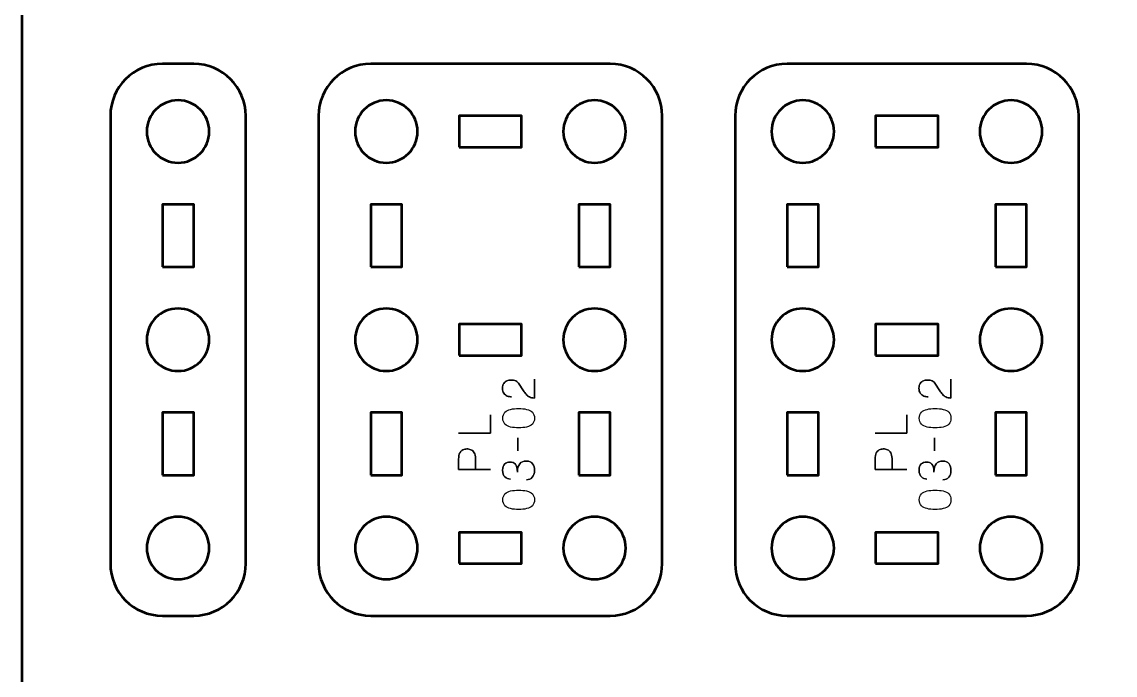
# Model space of a CAD drawing. Header units: centimetres. Extents: x -21 to 0, y -29.7 to 0.
# Drawn here: x -21 to -10.5, y -23.07 to -16.8 of the extents above; entities that cross this region are included whole.
import ezdxf

# ---------------------------------------------------------------- set-up
doc = ezdxf.new("R2010")
doc.units = ezdxf.units.CM
doc.header["$MEASUREMENT"] = 0
doc.layers.add('Layer 1', color=7, linetype='Continuous')

msp = doc.modelspace()

# ---------------------------------------------------------------- linework, layer by layer
at = {"layer": 'Layer 1', "color": 22, "lineweight": 53}
msp.add_open_spline([(-21.00003, -29.19996), (-21.00003, -29.19996), (-21.00003, -0.49992), (-21.00003, -0.49992), (-21.00003, -0.49992), (-21.00003, -0.22295), (-20.77694, 0.00004), (-20.49994, 0.00004), (-20.49994, 0.00004), (-20.49994, 0.00004), (-0.50008, 0.00004), (-0.50008, 0.00004), (-0.50008, 0.00004), (-0.22294, 0.00004), (0.00002, -0.22295), (0.00002, -0.49992), (0.00002, -0.49992), (0.00002, -0.49992), (0.00002, -29.19996), (0.00002, -29.19996), (0.00002, -29.19996), (0.00002, -29.47696), (-0.22294, -29.70005), (-0.50008, -29.70005), (-0.50008, -29.70005), (-0.50008, -29.70005), (-20.49994, -29.70005), (-20.49994, -29.70005), (-20.49994, -29.70005), (-20.77694, -29.70005), (-21.00003, -29.47696), (-21.00003, -29.19996)], degree=3, knots=[0, 0, 0, 0, 0.125, 0.125, 0.125, 0.125, 0.25, 0.25, 0.25, 0.25, 0.375, 0.375, 0.375, 0.375, 0.5, 0.5, 0.5, 0.5, 0.625, 0.625, 0.625, 0.625, 0.75, 0.75, 0.75, 0.75, 0.875, 0.875, 0.875, 0.875, 1, 1, 1, 1], dxfattribs=at)
at = {"layer": 'Layer 1', "color": 114, "lineweight": 53}
for points in [[(-20.15003, -21.99992), (-20.15003, -21.99992), (-20.15003, -17.70005), (-20.15003, -17.70005), (-20.15003, -17.70005), (-20.15003, -17.42291), (-19.92694, -17.19995), (-19.64994, -17.19995), (-19.64994, -17.19995), (-19.64994, -17.19995), (-19.34993, -17.19995), (-19.34993, -17.19995), (-19.34993, -17.19995), (-19.07297, -17.19995), (-18.85001, -17.42291), (-18.85001, -17.70005), (-18.85001, -17.70005), (-18.85001, -17.70005), (-18.85001, -21.99992), (-18.85001, -21.99992), (-18.85001, -21.99992), (-18.85001, -22.27692), (-19.07297, -22.50001), (-19.34993, -22.50001), (-19.34993, -22.50001), (-19.34993, -22.50001), (-19.64994, -22.50001), (-19.64994, -22.50001), (-19.64994, -22.50001), (-19.92694, -22.50001), (-20.15003, -22.27692), (-20.15003, -21.99992)], [(-18.15001, -21.99991), (-18.15001, -21.99991), (-18.15001, -17.70005), (-18.15001, -17.70005), (-18.15001, -17.70005), (-18.15001, -17.42292), (-17.92691, -17.19996), (-17.64991, -17.19996), (-17.64991, -17.19996), (-17.64991, -17.19996), (-15.34999, -17.19996), (-15.34999, -17.19996), (-15.34999, -17.19996), (-15.07298, -17.19996), (-14.85003, -17.42292), (-14.85003, -17.70005), (-14.85003, -17.70005), (-14.85003, -17.70005), (-14.85003, -21.99991), (-14.85003, -21.99991), (-14.85003, -21.99991), (-14.85003, -22.27691), (-15.07298, -22.5), (-15.34999, -22.5), (-15.34999, -22.5), (-15.34999, -22.5), (-17.64991, -22.5), (-17.64991, -22.5), (-17.64991, -22.5), (-17.92691, -22.5), (-18.15001, -22.27691), (-18.15001, -21.99991)], [(-14.15001, -21.99991), (-14.15001, -21.99991), (-14.15001, -17.70005), (-14.15001, -17.70005), (-14.15001, -17.70005), (-14.15001, -17.42292), (-13.92691, -17.19996), (-13.64991, -17.19996), (-13.64991, -17.19996), (-13.64991, -17.19996), (-11.34999, -17.19996), (-11.34999, -17.19996), (-11.34999, -17.19996), (-11.07298, -17.19996), (-10.85003, -17.42292), (-10.85003, -17.70005), (-10.85003, -17.70005), (-10.85003, -17.70005), (-10.85003, -21.99991), (-10.85003, -21.99991), (-10.85003, -21.99991), (-10.85003, -22.27691), (-11.07298, -22.5), (-11.34999, -22.5), (-11.34999, -22.5), (-11.34999, -22.5), (-13.64991, -22.5), (-13.64991, -22.5), (-13.64991, -22.5), (-13.92691, -22.5), (-14.15001, -22.27691), (-14.15001, -21.99991)]]:
    msp.add_open_spline(points, degree=3, knots=[0, 0, 0, 0, 0.125, 0.125, 0.125, 0.125, 0.25, 0.25, 0.25, 0.25, 0.375, 0.375, 0.375, 0.375, 0.5, 0.5, 0.5, 0.5, 0.625, 0.625, 0.625, 0.625, 0.75, 0.75, 0.75, 0.75, 0.875, 0.875, 0.875, 0.875, 1, 1, 1, 1], dxfattribs=at)
at = {"layer": 'Layer 1', "lineweight": 53}
for points in [[(-19.50001, -17.54998), (-19.33423, -17.54998), (-19.2, -17.68431), (-19.2, -17.84998), (-19.2, -17.84998), (-19.2, -18.01561), (-19.33423, -18.14998), (-19.50001, -18.14998), (-19.50001, -18.14998), (-19.66567, -18.14998), (-19.80001, -18.01561), (-19.80001, -17.84998), (-19.80001, -17.84998), (-19.80001, -17.68431), (-19.66567, -17.54998), (-19.50001, -17.54998)], [(-17.49998, -17.54999), (-17.33421, -17.54999), (-17.19998, -17.68431), (-17.19998, -17.84998), (-17.19998, -17.84998), (-17.19998, -18.01561), (-17.33421, -18.14998), (-17.49998, -18.14998), (-17.49998, -18.14998), (-17.66564, -18.14998), (-17.79998, -18.01561), (-17.79998, -17.84998), (-17.79998, -17.84998), (-17.79998, -17.68431), (-17.66564, -17.54999), (-17.49998, -17.54999)], [(-15.49992, -17.54999), (-15.33429, -17.54999), (-15.19991, -17.68431), (-15.19991, -17.84998), (-15.19991, -17.84998), (-15.19991, -18.01561), (-15.33429, -18.14998), (-15.49992, -18.14998), (-15.49992, -18.14998), (-15.66569, -18.14998), (-15.79992, -18.01561), (-15.79992, -17.84998), (-15.79992, -17.84998), (-15.79992, -17.68431), (-15.66569, -17.54999), (-15.49992, -17.54999)], [(-13.49998, -17.54999), (-13.33421, -17.54999), (-13.19998, -17.68431), (-13.19998, -17.84998), (-13.19998, -17.84998), (-13.19998, -18.01561), (-13.33421, -18.14998), (-13.49998, -18.14998), (-13.49998, -18.14998), (-13.66564, -18.14998), (-13.79998, -18.01561), (-13.79998, -17.84998), (-13.79998, -17.84998), (-13.79998, -17.68431), (-13.66564, -17.54999), (-13.49998, -17.54999)], [(-11.49992, -17.54999), (-11.33429, -17.54999), (-11.19991, -17.68431), (-11.19991, -17.84998), (-11.19991, -17.84998), (-11.19991, -18.01561), (-11.33429, -18.14998), (-11.49992, -18.14998), (-11.49992, -18.14998), (-11.66569, -18.14998), (-11.79992, -18.01561), (-11.79992, -17.84998), (-11.79992, -17.84998), (-11.79992, -17.68431), (-11.66569, -17.54999), (-11.49992, -17.54999)], [(-16.79996, -18.00005), (-16.79996, -18.00005), (-16.79996, -17.70005), (-16.79996, -17.70005), (-16.79996, -17.70005), (-16.79996, -17.70005), (-16.19997, -17.70005), (-16.19997, -17.70005), (-16.19997, -17.70005), (-16.19997, -17.70005), (-16.19997, -18.00005), (-16.19997, -18.00005), (-16.19997, -18.00005), (-16.19997, -18.00005), (-16.79996, -18.00005), (-16.79996, -18.00005)], [(-12.79996, -18.00005), (-12.79996, -18.00005), (-12.79996, -17.70005), (-12.79996, -17.70005), (-12.79996, -17.70005), (-12.79996, -17.70005), (-12.19997, -17.70005), (-12.19997, -17.70005), (-12.19997, -17.70005), (-12.19997, -17.70005), (-12.19997, -18.00005), (-12.19997, -18.00005), (-12.19997, -18.00005), (-12.19997, -18.00005), (-12.79996, -18.00005), (-12.79996, -18.00005)], [(-19.64994, -19.15), (-19.64994, -19.15), (-19.64994, -18.55), (-19.64994, -18.55), (-19.64994, -18.55), (-19.64994, -18.55), (-19.34993, -18.55), (-19.34993, -18.55), (-19.34993, -18.55), (-19.34993, -18.55), (-19.34993, -19.15), (-19.34993, -19.15), (-19.34993, -19.15), (-19.34993, -19.15), (-19.64994, -19.15), (-19.64994, -19.15)], [(-17.64991, -19.15), (-17.64991, -19.15), (-17.64991, -18.55), (-17.64991, -18.55), (-17.64991, -18.55), (-17.64991, -18.55), (-17.34991, -18.55), (-17.34991, -18.55), (-17.34991, -18.55), (-17.34991, -18.55), (-17.34991, -19.15), (-17.34991, -19.15), (-17.34991, -19.15), (-17.34991, -19.15), (-17.64991, -19.15), (-17.64991, -19.15)], [(-15.64999, -19.15), (-15.64999, -19.15), (-15.64999, -18.55), (-15.64999, -18.55), (-15.64999, -18.55), (-15.64999, -18.55), (-15.34999, -18.55), (-15.34999, -18.55), (-15.34999, -18.55), (-15.34999, -18.55), (-15.34999, -19.15), (-15.34999, -19.15), (-15.34999, -19.15), (-15.34999, -19.15), (-15.64999, -19.15), (-15.64999, -19.15)], [(-13.64991, -19.15), (-13.64991, -19.15), (-13.64991, -18.55), (-13.64991, -18.55), (-13.64991, -18.55), (-13.64991, -18.55), (-13.34991, -18.55), (-13.34991, -18.55), (-13.34991, -18.55), (-13.34991, -18.55), (-13.34991, -19.15), (-13.34991, -19.15), (-13.34991, -19.15), (-13.34991, -19.15), (-13.64991, -19.15), (-13.64991, -19.15)], [(-11.64999, -19.15), (-11.64999, -19.15), (-11.64999, -18.55), (-11.64999, -18.55), (-11.64999, -18.55), (-11.64999, -18.55), (-11.34999, -18.55), (-11.34999, -18.55), (-11.34999, -18.55), (-11.34999, -18.55), (-11.34999, -19.15), (-11.34999, -19.15), (-11.34999, -19.15), (-11.34999, -19.15), (-11.64999, -19.15), (-11.64999, -19.15)], [(-19.50001, -19.54991), (-19.33423, -19.54991), (-19.2, -19.68428), (-19.2, -19.84991), (-19.2, -19.84991), (-19.2, -20.01568), (-19.33423, -20.14991), (-19.50001, -20.14991), (-19.50001, -20.14991), (-19.66567, -20.14991), (-19.80001, -20.01568), (-19.80001, -19.84991), (-19.80001, -19.84991), (-19.80001, -19.68428), (-19.66567, -19.54991), (-19.50001, -19.54991)], [(-17.49998, -19.54991), (-17.33421, -19.54991), (-17.19998, -19.68428), (-17.19998, -19.84991), (-17.19998, -19.84991), (-17.19998, -20.01568), (-17.33421, -20.14991), (-17.49998, -20.14991), (-17.49998, -20.14991), (-17.66564, -20.14991), (-17.79998, -20.01568), (-17.79998, -19.84991), (-17.79998, -19.84991), (-17.79998, -19.68428), (-17.66564, -19.54991), (-17.49998, -19.54991)], [(-15.49992, -19.54991), (-15.33429, -19.54991), (-15.19991, -19.68428), (-15.19991, -19.84991), (-15.19991, -19.84991), (-15.19991, -20.01568), (-15.33429, -20.14991), (-15.49992, -20.14991), (-15.49992, -20.14991), (-15.66569, -20.14991), (-15.79992, -20.01568), (-15.79992, -19.84991), (-15.79992, -19.84991), (-15.79992, -19.68428), (-15.66569, -19.54991), (-15.49992, -19.54991)], [(-13.49998, -19.54991), (-13.33421, -19.54991), (-13.19998, -19.68428), (-13.19998, -19.84991), (-13.19998, -19.84991), (-13.19998, -20.01568), (-13.33421, -20.14991), (-13.49998, -20.14991), (-13.49998, -20.14991), (-13.66564, -20.14991), (-13.79998, -20.01568), (-13.79998, -19.84991), (-13.79998, -19.84991), (-13.79998, -19.68428), (-13.66564, -19.54991), (-13.49998, -19.54991)], [(-11.49992, -19.54991), (-11.33429, -19.54991), (-11.19991, -19.68428), (-11.19991, -19.84991), (-11.19991, -19.84991), (-11.19991, -20.01568), (-11.33429, -20.14991), (-11.49992, -20.14991), (-11.49992, -20.14991), (-11.66569, -20.14991), (-11.79992, -20.01568), (-11.79992, -19.84991), (-11.79992, -19.84991), (-11.79992, -19.68428), (-11.66569, -19.54991), (-11.49992, -19.54991)], [(-16.79996, -19.99998), (-16.79996, -19.99998), (-16.79996, -19.69998), (-16.79996, -19.69998), (-16.79996, -19.69998), (-16.79996, -19.69998), (-16.19997, -19.69998), (-16.19997, -19.69998), (-16.19997, -19.69998), (-16.19997, -19.69998), (-16.19997, -19.99998), (-16.19997, -19.99998), (-16.19997, -19.99998), (-16.19997, -19.99998), (-16.79996, -19.99998), (-16.79996, -19.99998)], [(-12.79996, -19.99998), (-12.79996, -19.99998), (-12.79996, -19.69998), (-12.79996, -19.69998), (-12.79996, -19.69998), (-12.79996, -19.69998), (-12.19997, -19.69998), (-12.19997, -19.69998), (-12.19997, -19.69998), (-12.19997, -19.69998), (-12.19997, -19.99998), (-12.19997, -19.99998), (-12.19997, -19.99998), (-12.19997, -19.99998), (-12.79996, -19.99998), (-12.79996, -19.99998)], [(-19.64994, -21.14997), (-19.64994, -21.14997), (-19.64994, -20.54996), (-19.64994, -20.54996), (-19.64994, -20.54996), (-19.64994, -20.54996), (-19.34993, -20.54996), (-19.34993, -20.54996), (-19.34993, -20.54996), (-19.34993, -20.54996), (-19.34993, -21.14997), (-19.34993, -21.14997), (-19.34993, -21.14997), (-19.34993, -21.14997), (-19.64994, -21.14997), (-19.64994, -21.14997)], [(-17.64991, -21.14996), (-17.64991, -21.14996), (-17.64991, -20.54996), (-17.64991, -20.54996), (-17.64991, -20.54996), (-17.64991, -20.54996), (-17.34991, -20.54996), (-17.34991, -20.54996), (-17.34991, -20.54996), (-17.34991, -20.54996), (-17.34991, -21.14996), (-17.34991, -21.14996), (-17.34991, -21.14996), (-17.34991, -21.14996), (-17.64991, -21.14996), (-17.64991, -21.14996)], [(-15.64999, -21.14996), (-15.64999, -21.14996), (-15.64999, -20.54996), (-15.64999, -20.54996), (-15.64999, -20.54996), (-15.64999, -20.54996), (-15.34999, -20.54996), (-15.34999, -20.54996), (-15.34999, -20.54996), (-15.34999, -20.54996), (-15.34999, -21.14996), (-15.34999, -21.14996), (-15.34999, -21.14996), (-15.34999, -21.14996), (-15.64999, -21.14996), (-15.64999, -21.14996)], [(-13.64991, -21.14996), (-13.64991, -21.14996), (-13.64991, -20.54996), (-13.64991, -20.54996), (-13.64991, -20.54996), (-13.64991, -20.54996), (-13.34991, -20.54996), (-13.34991, -20.54996), (-13.34991, -20.54996), (-13.34991, -20.54996), (-13.34991, -21.14996), (-13.34991, -21.14996), (-13.34991, -21.14996), (-13.34991, -21.14996), (-13.64991, -21.14996), (-13.64991, -21.14996)], [(-11.64999, -21.14996), (-11.64999, -21.14996), (-11.64999, -20.54996), (-11.64999, -20.54996), (-11.64999, -20.54996), (-11.64999, -20.54996), (-11.34999, -20.54996), (-11.34999, -20.54996), (-11.34999, -20.54996), (-11.34999, -20.54996), (-11.34999, -21.14996), (-11.34999, -21.14996), (-11.34999, -21.14996), (-11.34999, -21.14996), (-11.64999, -21.14996), (-11.64999, -21.14996)], [(-19.50001, -21.54998), (-19.33423, -21.54998), (-19.2, -21.68421), (-19.2, -21.84999), (-19.2, -21.84999), (-19.2, -22.01565), (-19.33423, -22.14999), (-19.50001, -22.14999), (-19.50001, -22.14999), (-19.66567, -22.14999), (-19.80001, -22.01565), (-19.80001, -21.84999), (-19.80001, -21.84999), (-19.80001, -21.68421), (-19.66567, -21.54998), (-19.50001, -21.54998)], [(-17.49998, -21.54997), (-17.33421, -21.54997), (-17.19998, -21.6842), (-17.19998, -21.84998), (-17.19998, -21.84998), (-17.19998, -22.01564), (-17.33421, -22.14998), (-17.49998, -22.14998), (-17.49998, -22.14998), (-17.66564, -22.14998), (-17.79998, -22.01564), (-17.79998, -21.84998), (-17.79998, -21.84998), (-17.79998, -21.6842), (-17.66564, -21.54997), (-17.49998, -21.54997)], [(-15.49992, -21.54997), (-15.33429, -21.54997), (-15.19991, -21.6842), (-15.19991, -21.84998), (-15.19991, -21.84998), (-15.19991, -22.01564), (-15.33429, -22.14998), (-15.49992, -22.14998), (-15.49992, -22.14998), (-15.66569, -22.14998), (-15.79992, -22.01564), (-15.79992, -21.84998), (-15.79992, -21.84998), (-15.79992, -21.6842), (-15.66569, -21.54997), (-15.49992, -21.54997)], [(-13.49998, -21.54997), (-13.33421, -21.54997), (-13.19998, -21.6842), (-13.19998, -21.84998), (-13.19998, -21.84998), (-13.19998, -22.01564), (-13.33421, -22.14998), (-13.49998, -22.14998), (-13.49998, -22.14998), (-13.66564, -22.14998), (-13.79998, -22.01564), (-13.79998, -21.84998), (-13.79998, -21.84998), (-13.79998, -21.6842), (-13.66564, -21.54997), (-13.49998, -21.54997)], [(-11.49992, -21.54997), (-11.33429, -21.54997), (-11.19991, -21.6842), (-11.19991, -21.84998), (-11.19991, -21.84998), (-11.19991, -22.01564), (-11.33429, -22.14998), (-11.49992, -22.14998), (-11.49992, -22.14998), (-11.66569, -22.14998), (-11.79992, -22.01564), (-11.79992, -21.84998), (-11.79992, -21.84998), (-11.79992, -21.6842), (-11.66569, -21.54997), (-11.49992, -21.54997)], [(-16.79996, -21.99991), (-16.79996, -21.99991), (-16.79996, -21.6999), (-16.79996, -21.6999), (-16.79996, -21.6999), (-16.79996, -21.6999), (-16.19997, -21.6999), (-16.19997, -21.6999), (-16.19997, -21.6999), (-16.19997, -21.6999), (-16.19997, -21.99991), (-16.19997, -21.99991), (-16.19997, -21.99991), (-16.19997, -21.99991), (-16.79996, -21.99991), (-16.79996, -21.99991)], [(-12.79996, -21.99991), (-12.79996, -21.99991), (-12.79996, -21.6999), (-12.79996, -21.6999), (-12.79996, -21.6999), (-12.79996, -21.6999), (-12.19997, -21.6999), (-12.19997, -21.6999), (-12.19997, -21.6999), (-12.19997, -21.6999), (-12.19997, -21.99991), (-12.19997, -21.99991), (-12.19997, -21.99991), (-12.19997, -21.99991), (-12.79996, -21.99991), (-12.79996, -21.99991)]]:
    msp.add_open_spline(points, degree=3, knots=[0, 0, 0, 0, 0.25, 0.25, 0.25, 0.25, 0.5, 0.5, 0.5, 0.5, 0.75, 0.75, 0.75, 0.75, 1, 1, 1, 1], dxfattribs=at)
at = {"layer": 'Layer 1', "color": 40, "lineweight": 30}
for points, knots in [([(-16.07664, -20.22858), (-16.07664, -20.22858), (-16.07664, -20.41023), (-16.07664, -20.41023), (-16.07664, -20.41023), (-16.09689, -20.40966), (-16.11329, -20.40596), (-16.1261, -20.39919), (-16.1261, -20.39919), (-16.13876, -20.39259), (-16.14938, -20.38405), (-16.15792, -20.37357), (-16.15792, -20.37357), (-16.16621, -20.36324), (-16.17432, -20.35191), (-16.18205, -20.33953), (-16.18205, -20.33953), (-16.18205, -20.33953), (-16.23027, -20.26718), (-16.23027, -20.26718), (-16.23027, -20.26718), (-16.24075, -20.25285), (-16.25303, -20.24418), (-16.26678, -20.24114), (-16.26678, -20.24114), (-16.28058, -20.23825), (-16.29462, -20.23701), (-16.30912, -20.23754), (-16.30912, -20.23754), (-16.31889, -20.2374), (-16.32965, -20.23977), (-16.34136, -20.24446), (-16.34136, -20.24446), (-16.35279, -20.24926), (-16.3627, -20.25726), (-16.37124, -20.26855), (-16.37124, -20.26855), (-16.37953, -20.27998), (-16.38394, -20.29558), (-16.38433, -20.3154), (-16.38433, -20.3154), (-16.38394, -20.33555), (-16.37953, -20.35181), (-16.3711, -20.36391), (-16.3711, -20.36391), (-16.36256, -20.37619), (-16.3517, -20.385), (-16.33857, -20.39037), (-16.33857, -20.39037), (-16.32524, -20.39591), (-16.31145, -20.39852), (-16.29726, -20.39837), (-16.29726, -20.39837), (-16.31145, -20.39852), (-16.32524, -20.39591), (-16.33857, -20.39037), (-16.33857, -20.39037), (-16.3517, -20.385), (-16.36256, -20.37619), (-16.3711, -20.36391), (-16.3711, -20.36391), (-16.37953, -20.35181), (-16.38394, -20.33555), (-16.38433, -20.3154), (-16.38433, -20.3154), (-16.38394, -20.29558), (-16.37953, -20.27998), (-16.37124, -20.26855), (-16.37124, -20.26855), (-16.3627, -20.25726), (-16.35279, -20.24926), (-16.34136, -20.24446), (-16.34136, -20.24446), (-16.32965, -20.23977), (-16.31889, -20.2374), (-16.30912, -20.23754), (-16.30912, -20.23754), (-16.29462, -20.23701), (-16.28058, -20.23825), (-16.26678, -20.24114), (-16.26678, -20.24114), (-16.25303, -20.24418), (-16.24075, -20.25285), (-16.23027, -20.26718), (-16.23027, -20.26718), (-16.23027, -20.26718), (-16.18205, -20.33953), (-16.18205, -20.33953), (-16.18205, -20.33953), (-16.17432, -20.35191), (-16.16621, -20.36324), (-16.15792, -20.37357), (-16.15792, -20.37357), (-16.14938, -20.38405), (-16.13876, -20.39259), (-16.1261, -20.39919), (-16.1261, -20.39919), (-16.11329, -20.40596), (-16.09689, -20.40966), (-16.07664, -20.41023), (-16.07664, -20.41023), (-16.07664, -20.41023), (-16.07664, -20.22858), (-16.07664, -20.22858)], [0, 0, 0, 0, 0.03846154, 0.03846154, 0.03846154, 0.03846154, 0.07692308, 0.07692308, 0.07692308, 0.07692308, 0.11538462, 0.11538462, 0.11538462, 0.11538462, 0.15384615, 0.15384615, 0.15384615, 0.15384615, 0.19230769, 0.19230769, 0.19230769, 0.19230769, 0.23076923, 0.23076923, 0.23076923, 0.23076923, 0.26923077, 0.26923077, 0.26923077, 0.26923077, 0.30769231, 0.30769231, 0.30769231, 0.30769231, 0.34615385, 0.34615385, 0.34615385, 0.34615385, 0.38461538, 0.38461538, 0.38461538, 0.38461538, 0.42307692, 0.42307692, 0.42307692, 0.42307692, 0.46153846, 0.46153846, 0.46153846, 0.46153846, 0.5, 0.5, 0.5, 0.5, 0.53846154, 0.53846154, 0.53846154, 0.53846154, 0.57692308, 0.57692308, 0.57692308, 0.57692308, 0.61538462, 0.61538462, 0.61538462, 0.61538462, 0.65384615, 0.65384615, 0.65384615, 0.65384615, 0.69230769, 0.69230769, 0.69230769, 0.69230769, 0.73076923, 0.73076923, 0.73076923, 0.73076923, 0.76923077, 0.76923077, 0.76923077, 0.76923077, 0.80769231, 0.80769231, 0.80769231, 0.80769231, 0.84615385, 0.84615385, 0.84615385, 0.84615385, 0.88461538, 0.88461538, 0.88461538, 0.88461538, 0.92307692, 0.92307692, 0.92307692, 0.92307692, 0.96153846, 0.96153846, 0.96153846, 0.96153846, 1, 1, 1, 1]), ([(-12.07664, -20.22858), (-12.07664, -20.22858), (-12.07664, -20.41023), (-12.07664, -20.41023), (-12.07664, -20.41023), (-12.09689, -20.40966), (-12.11329, -20.40596), (-12.1261, -20.39919), (-12.1261, -20.39919), (-12.13876, -20.39259), (-12.14938, -20.38405), (-12.15792, -20.37357), (-12.15792, -20.37357), (-12.16621, -20.36324), (-12.17432, -20.35191), (-12.18205, -20.33953), (-12.18205, -20.33953), (-12.18205, -20.33953), (-12.23027, -20.26718), (-12.23027, -20.26718), (-12.23027, -20.26718), (-12.24075, -20.25285), (-12.25303, -20.24418), (-12.26678, -20.24114), (-12.26678, -20.24114), (-12.28058, -20.23825), (-12.29462, -20.23701), (-12.30912, -20.23754), (-12.30912, -20.23754), (-12.31889, -20.2374), (-12.32965, -20.23977), (-12.34136, -20.24446), (-12.34136, -20.24446), (-12.35279, -20.24926), (-12.3627, -20.25726), (-12.37124, -20.26855), (-12.37124, -20.26855), (-12.37953, -20.27998), (-12.38394, -20.29558), (-12.38433, -20.3154), (-12.38433, -20.3154), (-12.38394, -20.33555), (-12.37953, -20.35181), (-12.3711, -20.36391), (-12.3711, -20.36391), (-12.36256, -20.37619), (-12.3517, -20.385), (-12.33857, -20.39037), (-12.33857, -20.39037), (-12.32524, -20.39591), (-12.31145, -20.39852), (-12.29726, -20.39837), (-12.29726, -20.39837), (-12.31145, -20.39852), (-12.32524, -20.39591), (-12.33857, -20.39037), (-12.33857, -20.39037), (-12.3517, -20.385), (-12.36256, -20.37619), (-12.3711, -20.36391), (-12.3711, -20.36391), (-12.37953, -20.35181), (-12.38394, -20.33555), (-12.38433, -20.3154), (-12.38433, -20.3154), (-12.38394, -20.29558), (-12.37953, -20.27998), (-12.37124, -20.26855), (-12.37124, -20.26855), (-12.3627, -20.25726), (-12.35279, -20.24926), (-12.34136, -20.24446), (-12.34136, -20.24446), (-12.32965, -20.23977), (-12.31889, -20.2374), (-12.30912, -20.23754), (-12.30912, -20.23754), (-12.29462, -20.23701), (-12.28058, -20.23825), (-12.26678, -20.24114), (-12.26678, -20.24114), (-12.25303, -20.24418), (-12.24075, -20.25285), (-12.23027, -20.26718), (-12.23027, -20.26718), (-12.23027, -20.26718), (-12.18205, -20.33953), (-12.18205, -20.33953), (-12.18205, -20.33953), (-12.17432, -20.35191), (-12.16621, -20.36324), (-12.15792, -20.37357), (-12.15792, -20.37357), (-12.14938, -20.38405), (-12.13876, -20.39259), (-12.1261, -20.39919), (-12.1261, -20.39919), (-12.11329, -20.40596), (-12.09689, -20.40966), (-12.07664, -20.41023), (-12.07664, -20.41023), (-12.07664, -20.41023), (-12.07664, -20.22858), (-12.07664, -20.22858)], [0, 0, 0, 0, 0.03846154, 0.03846154, 0.03846154, 0.03846154, 0.07692308, 0.07692308, 0.07692308, 0.07692308, 0.11538462, 0.11538462, 0.11538462, 0.11538462, 0.15384615, 0.15384615, 0.15384615, 0.15384615, 0.19230769, 0.19230769, 0.19230769, 0.19230769, 0.23076923, 0.23076923, 0.23076923, 0.23076923, 0.26923077, 0.26923077, 0.26923077, 0.26923077, 0.30769231, 0.30769231, 0.30769231, 0.30769231, 0.34615385, 0.34615385, 0.34615385, 0.34615385, 0.38461538, 0.38461538, 0.38461538, 0.38461538, 0.42307692, 0.42307692, 0.42307692, 0.42307692, 0.46153846, 0.46153846, 0.46153846, 0.46153846, 0.5, 0.5, 0.5, 0.5, 0.53846154, 0.53846154, 0.53846154, 0.53846154, 0.57692308, 0.57692308, 0.57692308, 0.57692308, 0.61538462, 0.61538462, 0.61538462, 0.61538462, 0.65384615, 0.65384615, 0.65384615, 0.65384615, 0.69230769, 0.69230769, 0.69230769, 0.69230769, 0.73076923, 0.73076923, 0.73076923, 0.73076923, 0.76923077, 0.76923077, 0.76923077, 0.76923077, 0.80769231, 0.80769231, 0.80769231, 0.80769231, 0.84615385, 0.84615385, 0.84615385, 0.84615385, 0.88461538, 0.88461538, 0.88461538, 0.88461538, 0.92307692, 0.92307692, 0.92307692, 0.92307692, 0.96153846, 0.96153846, 0.96153846, 0.96153846, 1, 1, 1, 1]), ([(-16.49997, -20.56993), (-16.49997, -20.56993), (-16.49997, -20.74812), (-16.49997, -20.74812), (-16.49997, -20.74812), (-16.49997, -20.74812), (-16.80518, -20.74812), (-16.80518, -20.74812), (-16.80518, -20.74812), (-16.80518, -20.74812), (-16.49997, -20.74812), (-16.49997, -20.74812), (-16.49997, -20.74812), (-16.49997, -20.74812), (-16.49997, -20.56993), (-16.49997, -20.56993)], [0, 0, 0, 0, 0.25, 0.25, 0.25, 0.25, 0.5, 0.5, 0.5, 0.5, 0.75, 0.75, 0.75, 0.75, 1, 1, 1, 1]), ([(-16.07664, -20.60327), (-16.07688, -20.57875), (-16.0838, -20.55974), (-16.09731, -20.54622), (-16.09731, -20.54622), (-16.11079, -20.53285), (-16.12899, -20.52351), (-16.15199, -20.51825), (-16.15199, -20.51825), (-16.17489, -20.51317), (-16.2005, -20.51066), (-16.22904, -20.51095), (-16.22904, -20.51095), (-16.25715, -20.51066), (-16.28277, -20.51317), (-16.3058, -20.51825), (-16.3058, -20.51825), (-16.32852, -20.52351), (-16.34672, -20.53285), (-16.36052, -20.54622), (-16.36052, -20.54622), (-16.37399, -20.55974), (-16.38105, -20.57875), (-16.38144, -20.60327), (-16.38144, -20.60327), (-16.38105, -20.62796), (-16.37399, -20.64698), (-16.36052, -20.66035), (-16.36052, -20.66035), (-16.34672, -20.67382), (-16.32852, -20.68307), (-16.3058, -20.68818), (-16.3058, -20.68818), (-16.28277, -20.6934), (-16.25715, -20.69587), (-16.22904, -20.69548), (-16.22904, -20.69548), (-16.2005, -20.69587), (-16.17489, -20.6934), (-16.15199, -20.68818), (-16.15199, -20.68818), (-16.12899, -20.68307), (-16.11079, -20.67382), (-16.09731, -20.66035), (-16.09731, -20.66035), (-16.0838, -20.64698), (-16.07688, -20.62796), (-16.07664, -20.60327)], [0, 0, 0, 0, 0.08333333, 0.08333333, 0.08333333, 0.08333333, 0.16666667, 0.16666667, 0.16666667, 0.16666667, 0.25, 0.25, 0.25, 0.25, 0.33333333, 0.33333333, 0.33333333, 0.33333333, 0.41666667, 0.41666667, 0.41666667, 0.41666667, 0.5, 0.5, 0.5, 0.5, 0.58333333, 0.58333333, 0.58333333, 0.58333333, 0.66666667, 0.66666667, 0.66666667, 0.66666667, 0.75, 0.75, 0.75, 0.75, 0.83333333, 0.83333333, 0.83333333, 0.83333333, 0.91666667, 0.91666667, 0.91666667, 0.91666667, 1, 1, 1, 1]), ([(-16.07664, -20.60327), (-16.07688, -20.57875), (-16.0838, -20.55974), (-16.09731, -20.54622), (-16.09731, -20.54622), (-16.11079, -20.53285), (-16.12899, -20.52351), (-16.15199, -20.51825), (-16.15199, -20.51825), (-16.17489, -20.51317), (-16.2005, -20.51066), (-16.22904, -20.51095), (-16.22904, -20.51095), (-16.25715, -20.51066), (-16.28277, -20.51317), (-16.3058, -20.51825), (-16.3058, -20.51825), (-16.32852, -20.52351), (-16.34672, -20.53285), (-16.36052, -20.54622), (-16.36052, -20.54622), (-16.37399, -20.55974), (-16.38105, -20.57875), (-16.38144, -20.60327), (-16.38144, -20.60327), (-16.38105, -20.62796), (-16.37399, -20.64698), (-16.36052, -20.66035), (-16.36052, -20.66035), (-16.34672, -20.67382), (-16.32852, -20.68307), (-16.3058, -20.68818), (-16.3058, -20.68818), (-16.28277, -20.6934), (-16.25715, -20.69587), (-16.22904, -20.69548), (-16.22904, -20.69548), (-16.2005, -20.69587), (-16.17489, -20.6934), (-16.15199, -20.68818), (-16.15199, -20.68818), (-16.12899, -20.68307), (-16.11079, -20.67382), (-16.09731, -20.66035), (-16.09731, -20.66035), (-16.0838, -20.64698), (-16.07688, -20.62796), (-16.07664, -20.60327)], [0, 0, 0, 0, 0.08333333, 0.08333333, 0.08333333, 0.08333333, 0.16666667, 0.16666667, 0.16666667, 0.16666667, 0.25, 0.25, 0.25, 0.25, 0.33333333, 0.33333333, 0.33333333, 0.33333333, 0.41666667, 0.41666667, 0.41666667, 0.41666667, 0.5, 0.5, 0.5, 0.5, 0.58333333, 0.58333333, 0.58333333, 0.58333333, 0.66666667, 0.66666667, 0.66666667, 0.66666667, 0.75, 0.75, 0.75, 0.75, 0.83333333, 0.83333333, 0.83333333, 0.83333333, 0.91666667, 0.91666667, 0.91666667, 0.91666667, 1, 1, 1, 1]), ([(-12.49997, -20.56993), (-12.49997, -20.56993), (-12.49997, -20.74812), (-12.49997, -20.74812), (-12.49997, -20.74812), (-12.49997, -20.74812), (-12.80518, -20.74812), (-12.80518, -20.74812), (-12.80518, -20.74812), (-12.80518, -20.74812), (-12.49997, -20.74812), (-12.49997, -20.74812), (-12.49997, -20.74812), (-12.49997, -20.74812), (-12.49997, -20.56993), (-12.49997, -20.56993)], [0, 0, 0, 0, 0.25, 0.25, 0.25, 0.25, 0.5, 0.5, 0.5, 0.5, 0.75, 0.75, 0.75, 0.75, 1, 1, 1, 1]), ([(-12.07664, -20.60327), (-12.07688, -20.57875), (-12.0838, -20.55974), (-12.09731, -20.54622), (-12.09731, -20.54622), (-12.11079, -20.53285), (-12.12899, -20.52351), (-12.15199, -20.51825), (-12.15199, -20.51825), (-12.17489, -20.51317), (-12.2005, -20.51066), (-12.22904, -20.51095), (-12.22904, -20.51095), (-12.25715, -20.51066), (-12.28277, -20.51317), (-12.3058, -20.51825), (-12.3058, -20.51825), (-12.32852, -20.52351), (-12.34672, -20.53285), (-12.36052, -20.54622), (-12.36052, -20.54622), (-12.37399, -20.55974), (-12.38105, -20.57875), (-12.38144, -20.60327), (-12.38144, -20.60327), (-12.38105, -20.62796), (-12.37399, -20.64698), (-12.36052, -20.66035), (-12.36052, -20.66035), (-12.34672, -20.67382), (-12.32852, -20.68307), (-12.3058, -20.68818), (-12.3058, -20.68818), (-12.28277, -20.6934), (-12.25715, -20.69587), (-12.22904, -20.69548), (-12.22904, -20.69548), (-12.2005, -20.69587), (-12.17489, -20.6934), (-12.15199, -20.68818), (-12.15199, -20.68818), (-12.12899, -20.68307), (-12.11079, -20.67382), (-12.09731, -20.66035), (-12.09731, -20.66035), (-12.0838, -20.64698), (-12.07688, -20.62796), (-12.07664, -20.60327)], [0, 0, 0, 0, 0.08333333, 0.08333333, 0.08333333, 0.08333333, 0.16666667, 0.16666667, 0.16666667, 0.16666667, 0.25, 0.25, 0.25, 0.25, 0.33333333, 0.33333333, 0.33333333, 0.33333333, 0.41666667, 0.41666667, 0.41666667, 0.41666667, 0.5, 0.5, 0.5, 0.5, 0.58333333, 0.58333333, 0.58333333, 0.58333333, 0.66666667, 0.66666667, 0.66666667, 0.66666667, 0.75, 0.75, 0.75, 0.75, 0.83333333, 0.83333333, 0.83333333, 0.83333333, 0.91666667, 0.91666667, 0.91666667, 0.91666667, 1, 1, 1, 1]), ([(-12.07664, -20.60327), (-12.07688, -20.57875), (-12.0838, -20.55974), (-12.09731, -20.54622), (-12.09731, -20.54622), (-12.11079, -20.53285), (-12.12899, -20.52351), (-12.15199, -20.51825), (-12.15199, -20.51825), (-12.17489, -20.51317), (-12.2005, -20.51066), (-12.22904, -20.51095), (-12.22904, -20.51095), (-12.25715, -20.51066), (-12.28277, -20.51317), (-12.3058, -20.51825), (-12.3058, -20.51825), (-12.32852, -20.52351), (-12.34672, -20.53285), (-12.36052, -20.54622), (-12.36052, -20.54622), (-12.37399, -20.55974), (-12.38105, -20.57875), (-12.38144, -20.60327), (-12.38144, -20.60327), (-12.38105, -20.62796), (-12.37399, -20.64698), (-12.36052, -20.66035), (-12.36052, -20.66035), (-12.34672, -20.67382), (-12.32852, -20.68307), (-12.3058, -20.68818), (-12.3058, -20.68818), (-12.28277, -20.6934), (-12.25715, -20.69587), (-12.22904, -20.69548), (-12.22904, -20.69548), (-12.2005, -20.69587), (-12.17489, -20.6934), (-12.15199, -20.68818), (-12.15199, -20.68818), (-12.12899, -20.68307), (-12.11079, -20.67382), (-12.09731, -20.66035), (-12.09731, -20.66035), (-12.0838, -20.64698), (-12.07688, -20.62796), (-12.07664, -20.60327)], [0, 0, 0, 0, 0.08333333, 0.08333333, 0.08333333, 0.08333333, 0.16666667, 0.16666667, 0.16666667, 0.16666667, 0.25, 0.25, 0.25, 0.25, 0.33333333, 0.33333333, 0.33333333, 0.33333333, 0.41666667, 0.41666667, 0.41666667, 0.41666667, 0.5, 0.5, 0.5, 0.5, 0.58333333, 0.58333333, 0.58333333, 0.58333333, 0.66666667, 0.66666667, 0.66666667, 0.66666667, 0.75, 0.75, 0.75, 0.75, 0.83333333, 0.83333333, 0.83333333, 0.83333333, 0.91666667, 0.91666667, 0.91666667, 0.91666667, 1, 1, 1, 1]), ([(-16.2362, -20.9154), (-16.2362, -20.9154), (-16.2362, -20.79222), (-16.2362, -20.79222), (-16.2362, -20.79222), (-16.2362, -20.79222), (-16.2362, -20.9154), (-16.2362, -20.9154)], [0, 0, 0, 0, 0.5, 0.5, 0.5, 0.5, 1, 1, 1, 1]), ([(-12.2362, -20.9154), (-12.2362, -20.9154), (-12.2362, -20.79222), (-12.2362, -20.79222), (-12.2362, -20.79222), (-12.2362, -20.79222), (-12.2362, -20.9154), (-12.2362, -20.9154)], [0, 0, 0, 0, 0.5, 0.5, 0.5, 0.5, 1, 1, 1, 1]), ([(-16.49997, -21.09454), (-16.49997, -21.09454), (-16.80518, -21.09454), (-16.80518, -21.09454), (-16.80518, -21.09454), (-16.80518, -21.09454), (-16.80518, -20.99724), (-16.80518, -20.99724), (-16.80518, -20.99724), (-16.8049, -20.97163), (-16.8012, -20.95163), (-16.79404, -20.93744), (-16.79404, -20.93744), (-16.78673, -20.92355), (-16.77721, -20.91374), (-16.76536, -20.90809), (-16.76536, -20.90809), (-16.7535, -20.90259), (-16.7407, -20.89956), (-16.7269, -20.89899), (-16.7269, -20.89899), (-16.71286, -20.89832), (-16.69949, -20.90065), (-16.68683, -20.90615), (-16.68683, -20.90615), (-16.67413, -20.91169), (-16.66365, -20.92118), (-16.65554, -20.93441), (-16.65554, -20.93441), (-16.64739, -20.94792), (-16.64326, -20.96613), (-16.64298, -20.98927), (-16.64298, -20.98927), (-16.64298, -20.98927), (-16.64298, -21.09454), (-16.64298, -21.09454), (-16.64298, -21.09454), (-16.64298, -21.09454), (-16.64298, -20.98927), (-16.64298, -20.98927), (-16.64298, -20.98927), (-16.64326, -20.96651), (-16.64739, -20.94849), (-16.65554, -20.93498), (-16.65554, -20.93498), (-16.66365, -20.9216), (-16.67413, -20.91208), (-16.68683, -20.90644), (-16.68683, -20.90644), (-16.69949, -20.90093), (-16.71286, -20.89846), (-16.7269, -20.89899), (-16.7269, -20.89899), (-16.7407, -20.89956), (-16.7535, -20.90259), (-16.76536, -20.90823), (-16.76536, -20.90823), (-16.77721, -20.91402), (-16.78673, -20.92393), (-16.79404, -20.93787), (-16.79404, -20.93787), (-16.8012, -20.95205), (-16.8049, -20.97191), (-16.80518, -20.99724), (-16.80518, -20.99724), (-16.80518, -20.99724), (-16.80518, -21.09454), (-16.80518, -21.09454), (-16.80518, -21.09454), (-16.80518, -21.09454), (-16.49997, -21.09454), (-16.49997, -21.09454)], [0, 0, 0, 0, 0.05555556, 0.05555556, 0.05555556, 0.05555556, 0.11111111, 0.11111111, 0.11111111, 0.11111111, 0.16666667, 0.16666667, 0.16666667, 0.16666667, 0.22222222, 0.22222222, 0.22222222, 0.22222222, 0.27777778, 0.27777778, 0.27777778, 0.27777778, 0.33333333, 0.33333333, 0.33333333, 0.33333333, 0.38888889, 0.38888889, 0.38888889, 0.38888889, 0.44444444, 0.44444444, 0.44444444, 0.44444444, 0.5, 0.5, 0.5, 0.5, 0.55555556, 0.55555556, 0.55555556, 0.55555556, 0.61111111, 0.61111111, 0.61111111, 0.61111111, 0.66666667, 0.66666667, 0.66666667, 0.66666667, 0.72222222, 0.72222222, 0.72222222, 0.72222222, 0.77777778, 0.77777778, 0.77777778, 0.77777778, 0.83333333, 0.83333333, 0.83333333, 0.83333333, 0.88888889, 0.88888889, 0.88888889, 0.88888889, 0.94444444, 0.94444444, 0.94444444, 0.94444444, 1, 1, 1, 1]), ([(-12.49997, -21.09454), (-12.49997, -21.09454), (-12.80518, -21.09454), (-12.80518, -21.09454), (-12.80518, -21.09454), (-12.80518, -21.09454), (-12.80518, -20.99724), (-12.80518, -20.99724), (-12.80518, -20.99724), (-12.8049, -20.97163), (-12.8012, -20.95163), (-12.79404, -20.93744), (-12.79404, -20.93744), (-12.78673, -20.92355), (-12.77721, -20.91374), (-12.76536, -20.90809), (-12.76536, -20.90809), (-12.7535, -20.90259), (-12.7407, -20.89956), (-12.7269, -20.89899), (-12.7269, -20.89899), (-12.71286, -20.89832), (-12.69949, -20.90065), (-12.68683, -20.90615), (-12.68683, -20.90615), (-12.67413, -20.91169), (-12.66365, -20.92118), (-12.65554, -20.93441), (-12.65554, -20.93441), (-12.64739, -20.94792), (-12.64326, -20.96613), (-12.64298, -20.98927), (-12.64298, -20.98927), (-12.64298, -20.98927), (-12.64298, -21.09454), (-12.64298, -21.09454), (-12.64298, -21.09454), (-12.64298, -21.09454), (-12.64298, -20.98927), (-12.64298, -20.98927), (-12.64298, -20.98927), (-12.64326, -20.96651), (-12.64739, -20.94849), (-12.65554, -20.93498), (-12.65554, -20.93498), (-12.66365, -20.9216), (-12.67413, -20.91208), (-12.68683, -20.90644), (-12.68683, -20.90644), (-12.69949, -20.90093), (-12.71286, -20.89846), (-12.7269, -20.89899), (-12.7269, -20.89899), (-12.7407, -20.89956), (-12.7535, -20.90259), (-12.76536, -20.90823), (-12.76536, -20.90823), (-12.77721, -20.91402), (-12.78673, -20.92393), (-12.79404, -20.93787), (-12.79404, -20.93787), (-12.8012, -20.95205), (-12.8049, -20.97191), (-12.80518, -20.99724), (-12.80518, -20.99724), (-12.80518, -20.99724), (-12.80518, -21.09454), (-12.80518, -21.09454), (-12.80518, -21.09454), (-12.80518, -21.09454), (-12.49997, -21.09454), (-12.49997, -21.09454)], [0, 0, 0, 0, 0.05555556, 0.05555556, 0.05555556, 0.05555556, 0.11111111, 0.11111111, 0.11111111, 0.11111111, 0.16666667, 0.16666667, 0.16666667, 0.16666667, 0.22222222, 0.22222222, 0.22222222, 0.22222222, 0.27777778, 0.27777778, 0.27777778, 0.27777778, 0.33333333, 0.33333333, 0.33333333, 0.33333333, 0.38888889, 0.38888889, 0.38888889, 0.38888889, 0.44444444, 0.44444444, 0.44444444, 0.44444444, 0.5, 0.5, 0.5, 0.5, 0.55555556, 0.55555556, 0.55555556, 0.55555556, 0.61111111, 0.61111111, 0.61111111, 0.61111111, 0.66666667, 0.66666667, 0.66666667, 0.66666667, 0.72222222, 0.72222222, 0.72222222, 0.72222222, 0.77777778, 0.77777778, 0.77777778, 0.77777778, 0.83333333, 0.83333333, 0.83333333, 0.83333333, 0.88888889, 0.88888889, 0.88888889, 0.88888889, 0.94444444, 0.94444444, 0.94444444, 0.94444444, 1, 1, 1, 1]), ([(-16.15326, -21.19406), (-16.13022, -21.19406), (-16.11177, -21.18633), (-16.09798, -21.17088), (-16.09798, -21.17088), (-16.08394, -21.15574), (-16.07688, -21.13437), (-16.07664, -21.10681), (-16.07664, -21.10681), (-16.0765, -21.07951), (-16.08256, -21.05746), (-16.09481, -21.04081), (-16.09481, -21.04081), (-16.10722, -21.0244), (-16.12719, -21.01601), (-16.15488, -21.01544), (-16.15488, -21.01544), (-16.18286, -21.01544), (-16.20424, -21.02398), (-16.21884, -21.04123), (-16.21884, -21.04123), (-16.23345, -21.05859), (-16.24075, -21.08558), (-16.24089, -21.12212), (-16.24089, -21.12212), (-16.24103, -21.08614), (-16.24763, -21.06078), (-16.26061, -21.04617), (-16.26061, -21.04617), (-16.27356, -21.03171), (-16.29035, -21.02469), (-16.31116, -21.02511), (-16.31116, -21.02511), (-16.33184, -21.02497), (-16.34891, -21.0309), (-16.36256, -21.04275), (-16.36256, -21.04275), (-16.37593, -21.05485), (-16.38295, -21.0751), (-16.38352, -21.1035), (-16.38352, -21.1035), (-16.38281, -21.13218), (-16.37512, -21.15338), (-16.36038, -21.16731), (-16.36038, -21.16731), (-16.34563, -21.18136), (-16.32785, -21.18827), (-16.3069, -21.18813), (-16.3069, -21.18813), (-16.32785, -21.18827), (-16.34563, -21.18136), (-16.36038, -21.16731), (-16.36038, -21.16731), (-16.37512, -21.15338), (-16.38281, -21.13218), (-16.38352, -21.1035), (-16.38352, -21.1035), (-16.38295, -21.0751), (-16.37593, -21.05485), (-16.36256, -21.04275), (-16.36256, -21.04275), (-16.34891, -21.0309), (-16.33184, -21.02497), (-16.31116, -21.02511), (-16.31116, -21.02511), (-16.29035, -21.02469), (-16.27356, -21.03171), (-16.26061, -21.04617), (-16.26061, -21.04617), (-16.24763, -21.06078), (-16.24103, -21.08614), (-16.24089, -21.12212), (-16.24089, -21.12212), (-16.24075, -21.08558), (-16.23345, -21.05859), (-16.21884, -21.04123), (-16.21884, -21.04123), (-16.20424, -21.02398), (-16.18286, -21.01544), (-16.15488, -21.01544), (-16.15488, -21.01544), (-16.12719, -21.01601), (-16.10722, -21.0244), (-16.09481, -21.04081), (-16.09481, -21.04081), (-16.08256, -21.05746), (-16.0765, -21.07951), (-16.07664, -21.10681), (-16.07664, -21.10681), (-16.07688, -21.13437), (-16.08394, -21.15574), (-16.09798, -21.17088), (-16.09798, -21.17088), (-16.11177, -21.18633), (-16.13022, -21.19406), (-16.15326, -21.19406)], [0, 0, 0, 0, 0.04166667, 0.04166667, 0.04166667, 0.04166667, 0.08333333, 0.08333333, 0.08333333, 0.08333333, 0.125, 0.125, 0.125, 0.125, 0.16666667, 0.16666667, 0.16666667, 0.16666667, 0.20833333, 0.20833333, 0.20833333, 0.20833333, 0.25, 0.25, 0.25, 0.25, 0.29166667, 0.29166667, 0.29166667, 0.29166667, 0.33333333, 0.33333333, 0.33333333, 0.33333333, 0.375, 0.375, 0.375, 0.375, 0.41666667, 0.41666667, 0.41666667, 0.41666667, 0.45833333, 0.45833333, 0.45833333, 0.45833333, 0.5, 0.5, 0.5, 0.5, 0.54166667, 0.54166667, 0.54166667, 0.54166667, 0.58333333, 0.58333333, 0.58333333, 0.58333333, 0.625, 0.625, 0.625, 0.625, 0.66666667, 0.66666667, 0.66666667, 0.66666667, 0.70833333, 0.70833333, 0.70833333, 0.70833333, 0.75, 0.75, 0.75, 0.75, 0.79166667, 0.79166667, 0.79166667, 0.79166667, 0.83333333, 0.83333333, 0.83333333, 0.83333333, 0.875, 0.875, 0.875, 0.875, 0.91666667, 0.91666667, 0.91666667, 0.91666667, 0.95833333, 0.95833333, 0.95833333, 0.95833333, 1, 1, 1, 1]), ([(-12.15326, -21.19406), (-12.13022, -21.19406), (-12.11177, -21.18633), (-12.09798, -21.17088), (-12.09798, -21.17088), (-12.08394, -21.15574), (-12.07688, -21.13437), (-12.07664, -21.10681), (-12.07664, -21.10681), (-12.0765, -21.07951), (-12.08256, -21.05746), (-12.09481, -21.04081), (-12.09481, -21.04081), (-12.10722, -21.0244), (-12.12719, -21.01601), (-12.15488, -21.01544), (-12.15488, -21.01544), (-12.18286, -21.01544), (-12.20424, -21.02398), (-12.21884, -21.04123), (-12.21884, -21.04123), (-12.23345, -21.05859), (-12.24075, -21.08558), (-12.24089, -21.12212), (-12.24089, -21.12212), (-12.24103, -21.08614), (-12.24763, -21.06078), (-12.26061, -21.04617), (-12.26061, -21.04617), (-12.27356, -21.03171), (-12.29035, -21.02469), (-12.31116, -21.02511), (-12.31116, -21.02511), (-12.33184, -21.02497), (-12.34891, -21.0309), (-12.36256, -21.04275), (-12.36256, -21.04275), (-12.37593, -21.05485), (-12.38295, -21.0751), (-12.38352, -21.1035), (-12.38352, -21.1035), (-12.38281, -21.13218), (-12.37512, -21.15338), (-12.36038, -21.16731), (-12.36038, -21.16731), (-12.34563, -21.18136), (-12.32785, -21.18827), (-12.3069, -21.18813), (-12.3069, -21.18813), (-12.32785, -21.18827), (-12.34563, -21.18136), (-12.36038, -21.16731), (-12.36038, -21.16731), (-12.37512, -21.15338), (-12.38281, -21.13218), (-12.38352, -21.1035), (-12.38352, -21.1035), (-12.38295, -21.0751), (-12.37593, -21.05485), (-12.36256, -21.04275), (-12.36256, -21.04275), (-12.34891, -21.0309), (-12.33184, -21.02497), (-12.31116, -21.02511), (-12.31116, -21.02511), (-12.29035, -21.02469), (-12.27356, -21.03171), (-12.26061, -21.04617), (-12.26061, -21.04617), (-12.24763, -21.06078), (-12.24103, -21.08614), (-12.24089, -21.12212), (-12.24089, -21.12212), (-12.24075, -21.08558), (-12.23345, -21.05859), (-12.21884, -21.04123), (-12.21884, -21.04123), (-12.20424, -21.02398), (-12.18286, -21.01544), (-12.15488, -21.01544), (-12.15488, -21.01544), (-12.12719, -21.01601), (-12.10722, -21.0244), (-12.09481, -21.04081), (-12.09481, -21.04081), (-12.08256, -21.05746), (-12.0765, -21.07951), (-12.07664, -21.10681), (-12.07664, -21.10681), (-12.07688, -21.13437), (-12.08394, -21.15574), (-12.09798, -21.17088), (-12.09798, -21.17088), (-12.11177, -21.18633), (-12.13022, -21.19406), (-12.15326, -21.19406)], [0, 0, 0, 0, 0.04166667, 0.04166667, 0.04166667, 0.04166667, 0.08333333, 0.08333333, 0.08333333, 0.08333333, 0.125, 0.125, 0.125, 0.125, 0.16666667, 0.16666667, 0.16666667, 0.16666667, 0.20833333, 0.20833333, 0.20833333, 0.20833333, 0.25, 0.25, 0.25, 0.25, 0.29166667, 0.29166667, 0.29166667, 0.29166667, 0.33333333, 0.33333333, 0.33333333, 0.33333333, 0.375, 0.375, 0.375, 0.375, 0.41666667, 0.41666667, 0.41666667, 0.41666667, 0.45833333, 0.45833333, 0.45833333, 0.45833333, 0.5, 0.5, 0.5, 0.5, 0.54166667, 0.54166667, 0.54166667, 0.54166667, 0.58333333, 0.58333333, 0.58333333, 0.58333333, 0.625, 0.625, 0.625, 0.625, 0.66666667, 0.66666667, 0.66666667, 0.66666667, 0.70833333, 0.70833333, 0.70833333, 0.70833333, 0.75, 0.75, 0.75, 0.75, 0.79166667, 0.79166667, 0.79166667, 0.79166667, 0.83333333, 0.83333333, 0.83333333, 0.83333333, 0.875, 0.875, 0.875, 0.875, 0.91666667, 0.91666667, 0.91666667, 0.91666667, 0.95833333, 0.95833333, 0.95833333, 0.95833333, 1, 1, 1, 1]), ([(-16.07664, -21.3871), (-16.07688, -21.36258), (-16.0838, -21.34356), (-16.09731, -21.33005), (-16.09731, -21.33005), (-16.11079, -21.31668), (-16.12899, -21.30733), (-16.15199, -21.30208), (-16.15199, -21.30208), (-16.17489, -21.297), (-16.2005, -21.29449), (-16.22904, -21.29477), (-16.22904, -21.29477), (-16.25715, -21.29449), (-16.28277, -21.297), (-16.3058, -21.30208), (-16.3058, -21.30208), (-16.32852, -21.30733), (-16.34672, -21.31668), (-16.36052, -21.33005), (-16.36052, -21.33005), (-16.37399, -21.34356), (-16.38105, -21.36258), (-16.38144, -21.3871), (-16.38144, -21.3871), (-16.38105, -21.41175), (-16.37399, -21.4308), (-16.36052, -21.44414), (-16.36052, -21.44414), (-16.34672, -21.45765), (-16.32852, -21.46689), (-16.3058, -21.47197), (-16.3058, -21.47197), (-16.28277, -21.47723), (-16.25715, -21.4797), (-16.22904, -21.47931), (-16.22904, -21.47931), (-16.2005, -21.4797), (-16.17489, -21.47723), (-16.15199, -21.47197), (-16.15199, -21.47197), (-16.12899, -21.46689), (-16.11079, -21.45765), (-16.09731, -21.44414), (-16.09731, -21.44414), (-16.0838, -21.4308), (-16.07688, -21.41175), (-16.07664, -21.3871)], [0, 0, 0, 0, 0.08333333, 0.08333333, 0.08333333, 0.08333333, 0.16666667, 0.16666667, 0.16666667, 0.16666667, 0.25, 0.25, 0.25, 0.25, 0.33333333, 0.33333333, 0.33333333, 0.33333333, 0.41666667, 0.41666667, 0.41666667, 0.41666667, 0.5, 0.5, 0.5, 0.5, 0.58333333, 0.58333333, 0.58333333, 0.58333333, 0.66666667, 0.66666667, 0.66666667, 0.66666667, 0.75, 0.75, 0.75, 0.75, 0.83333333, 0.83333333, 0.83333333, 0.83333333, 0.91666667, 0.91666667, 0.91666667, 0.91666667, 1, 1, 1, 1]), ([(-16.07664, -21.3871), (-16.07688, -21.36258), (-16.0838, -21.34356), (-16.09731, -21.33005), (-16.09731, -21.33005), (-16.11079, -21.31668), (-16.12899, -21.30733), (-16.15199, -21.30208), (-16.15199, -21.30208), (-16.17489, -21.297), (-16.2005, -21.29449), (-16.22904, -21.29477), (-16.22904, -21.29477), (-16.25715, -21.29449), (-16.28277, -21.297), (-16.3058, -21.30208), (-16.3058, -21.30208), (-16.32852, -21.30733), (-16.34672, -21.31668), (-16.36052, -21.33005), (-16.36052, -21.33005), (-16.37399, -21.34356), (-16.38105, -21.36258), (-16.38144, -21.3871), (-16.38144, -21.3871), (-16.38105, -21.41175), (-16.37399, -21.4308), (-16.36052, -21.44414), (-16.36052, -21.44414), (-16.34672, -21.45765), (-16.32852, -21.46689), (-16.3058, -21.47197), (-16.3058, -21.47197), (-16.28277, -21.47723), (-16.25715, -21.4797), (-16.22904, -21.47931), (-16.22904, -21.47931), (-16.2005, -21.4797), (-16.17489, -21.47723), (-16.15199, -21.47197), (-16.15199, -21.47197), (-16.12899, -21.46689), (-16.11079, -21.45765), (-16.09731, -21.44414), (-16.09731, -21.44414), (-16.0838, -21.4308), (-16.07688, -21.41175), (-16.07664, -21.3871)], [0, 0, 0, 0, 0.08333333, 0.08333333, 0.08333333, 0.08333333, 0.16666667, 0.16666667, 0.16666667, 0.16666667, 0.25, 0.25, 0.25, 0.25, 0.33333333, 0.33333333, 0.33333333, 0.33333333, 0.41666667, 0.41666667, 0.41666667, 0.41666667, 0.5, 0.5, 0.5, 0.5, 0.58333333, 0.58333333, 0.58333333, 0.58333333, 0.66666667, 0.66666667, 0.66666667, 0.66666667, 0.75, 0.75, 0.75, 0.75, 0.83333333, 0.83333333, 0.83333333, 0.83333333, 0.91666667, 0.91666667, 0.91666667, 0.91666667, 1, 1, 1, 1]), ([(-12.07664, -21.3871), (-12.07688, -21.36258), (-12.0838, -21.34356), (-12.09731, -21.33005), (-12.09731, -21.33005), (-12.11079, -21.31668), (-12.12899, -21.30733), (-12.15199, -21.30208), (-12.15199, -21.30208), (-12.17489, -21.297), (-12.2005, -21.29449), (-12.22904, -21.29477), (-12.22904, -21.29477), (-12.25715, -21.29449), (-12.28277, -21.297), (-12.3058, -21.30208), (-12.3058, -21.30208), (-12.32852, -21.30733), (-12.34672, -21.31668), (-12.36052, -21.33005), (-12.36052, -21.33005), (-12.37399, -21.34356), (-12.38105, -21.36258), (-12.38144, -21.3871), (-12.38144, -21.3871), (-12.38105, -21.41175), (-12.37399, -21.4308), (-12.36052, -21.44414), (-12.36052, -21.44414), (-12.34672, -21.45765), (-12.32852, -21.46689), (-12.3058, -21.47197), (-12.3058, -21.47197), (-12.28277, -21.47723), (-12.25715, -21.4797), (-12.22904, -21.47931), (-12.22904, -21.47931), (-12.2005, -21.4797), (-12.17489, -21.47723), (-12.15199, -21.47197), (-12.15199, -21.47197), (-12.12899, -21.46689), (-12.11079, -21.45765), (-12.09731, -21.44414), (-12.09731, -21.44414), (-12.0838, -21.4308), (-12.07688, -21.41175), (-12.07664, -21.3871)], [0, 0, 0, 0, 0.08333333, 0.08333333, 0.08333333, 0.08333333, 0.16666667, 0.16666667, 0.16666667, 0.16666667, 0.25, 0.25, 0.25, 0.25, 0.33333333, 0.33333333, 0.33333333, 0.33333333, 0.41666667, 0.41666667, 0.41666667, 0.41666667, 0.5, 0.5, 0.5, 0.5, 0.58333333, 0.58333333, 0.58333333, 0.58333333, 0.66666667, 0.66666667, 0.66666667, 0.66666667, 0.75, 0.75, 0.75, 0.75, 0.83333333, 0.83333333, 0.83333333, 0.83333333, 0.91666667, 0.91666667, 0.91666667, 0.91666667, 1, 1, 1, 1]), ([(-12.07664, -21.3871), (-12.07688, -21.36258), (-12.0838, -21.34356), (-12.09731, -21.33005), (-12.09731, -21.33005), (-12.11079, -21.31668), (-12.12899, -21.30733), (-12.15199, -21.30208), (-12.15199, -21.30208), (-12.17489, -21.297), (-12.2005, -21.29449), (-12.22904, -21.29477), (-12.22904, -21.29477), (-12.25715, -21.29449), (-12.28277, -21.297), (-12.3058, -21.30208), (-12.3058, -21.30208), (-12.32852, -21.30733), (-12.34672, -21.31668), (-12.36052, -21.33005), (-12.36052, -21.33005), (-12.37399, -21.34356), (-12.38105, -21.36258), (-12.38144, -21.3871), (-12.38144, -21.3871), (-12.38105, -21.41175), (-12.37399, -21.4308), (-12.36052, -21.44414), (-12.36052, -21.44414), (-12.34672, -21.45765), (-12.32852, -21.46689), (-12.3058, -21.47197), (-12.3058, -21.47197), (-12.28277, -21.47723), (-12.25715, -21.4797), (-12.22904, -21.47931), (-12.22904, -21.47931), (-12.2005, -21.4797), (-12.17489, -21.47723), (-12.15199, -21.47197), (-12.15199, -21.47197), (-12.12899, -21.46689), (-12.11079, -21.45765), (-12.09731, -21.44414), (-12.09731, -21.44414), (-12.0838, -21.4308), (-12.07688, -21.41175), (-12.07664, -21.3871)], [0, 0, 0, 0, 0.08333333, 0.08333333, 0.08333333, 0.08333333, 0.16666667, 0.16666667, 0.16666667, 0.16666667, 0.25, 0.25, 0.25, 0.25, 0.33333333, 0.33333333, 0.33333333, 0.33333333, 0.41666667, 0.41666667, 0.41666667, 0.41666667, 0.5, 0.5, 0.5, 0.5, 0.58333333, 0.58333333, 0.58333333, 0.58333333, 0.66666667, 0.66666667, 0.66666667, 0.66666667, 0.75, 0.75, 0.75, 0.75, 0.83333333, 0.83333333, 0.83333333, 0.83333333, 0.91666667, 0.91666667, 0.91666667, 0.91666667, 1, 1, 1, 1])]:
    msp.add_open_spline(points, degree=3, knots=knots, dxfattribs=at)

doc.saveas('drawing.dxf')
